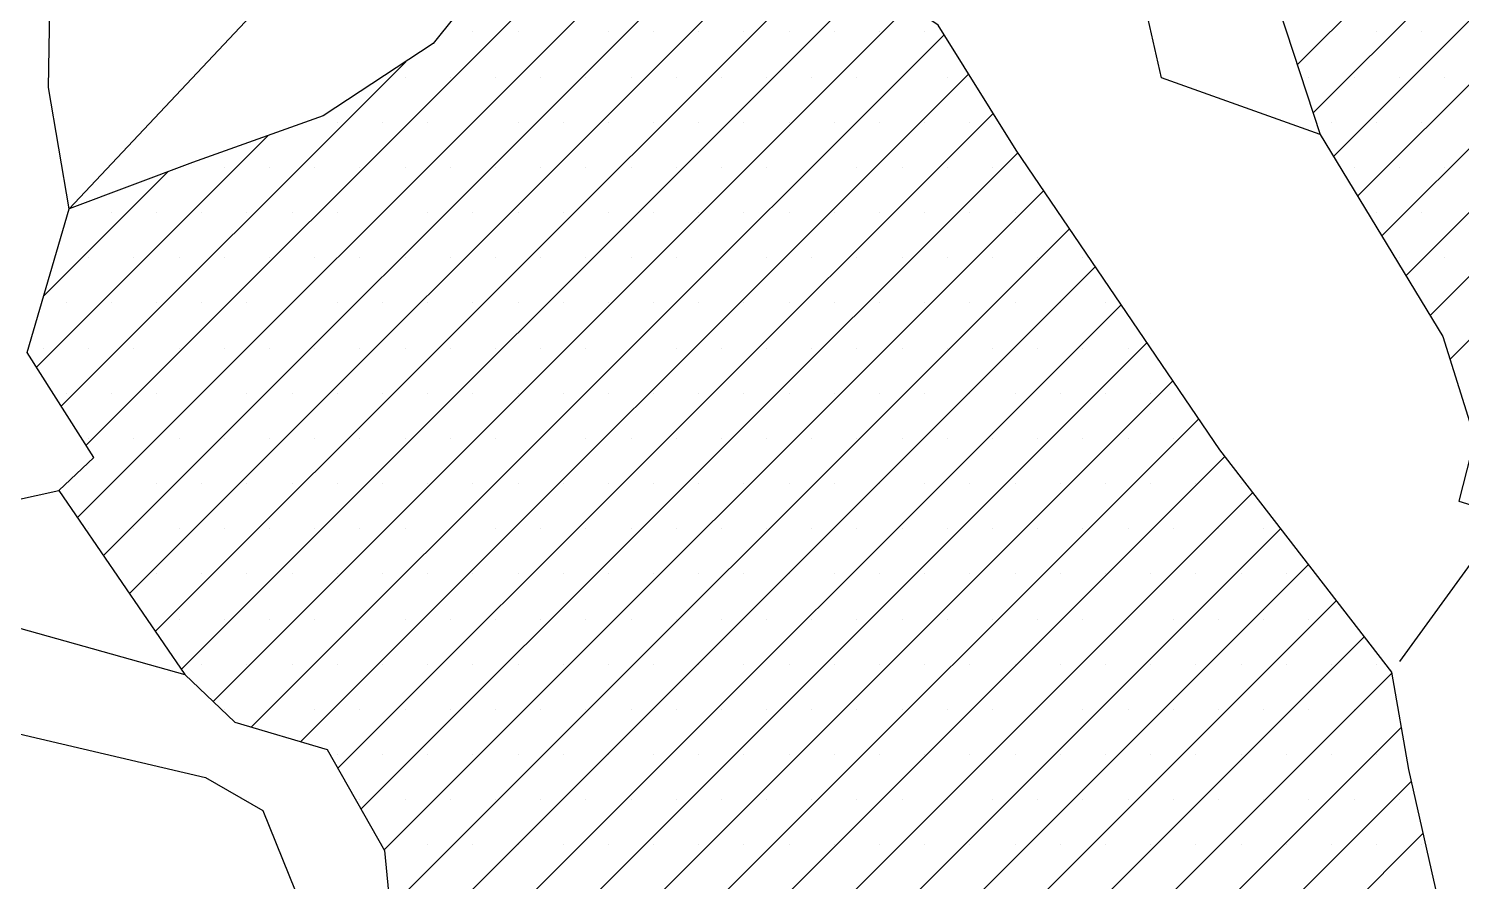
# Model space of a CAD drawing. Header units: metres. Extents: x -1319 to -950, y -1232 to -780.
# Drawn here: x -1147.91 to -1108.28, y -1094.76 to -1071.16 of the extents above; entities that cross this region are included whole.
import ezdxf

# ---------------------------------------------------------------- set-up
doc = ezdxf.new("R2010")
doc.units = ezdxf.units.M
doc.header["$LTSCALE"] = 25
doc.header["$MEASUREMENT"] = 0
doc.linetypes.add('STRICHPUNKTX2', pattern=[2, 1, -0.5, 0, -0.5])
doc.layers.get('0').update_dxf_attribs({"linetype": 'CONTINUOUS'})
for name, color, linetype in [('FEUER', 1, 'CONTINUOUS'), ('GRABUNGSGRENZE', 3, 'STRICHPUNKTX2'), ('STEINE', 4, 'CONTINUOUS'), ('STEINESCHRAFF', 4, 'CONTINUOUS')]:
    doc.layers.add(name, color=color, linetype=linetype)

# ---------------------------------------------------------------- blocks, each defined once
blk = doc.blocks.new('*X2')
at = {"color": 0}
for p, q in [((-1112.82, -1072.161), (-1095.228, -1054.57)), ((-1112.385, -1073.494), (-1094.228, -1055.337)), ((-1111.821, -1074.697), (-1093.228, -1056.105)), ((-1111.152, -1075.797), (-1092.228, -1056.873)), ((-1110.484, -1076.896), (-1091.252, -1057.664)), ((-1109.816, -1077.996), (-1090.361, -1058.541)), ((-1109.147, -1079.095), (-1089.469, -1059.417)), ((-1108.596, -1080.312), (-1088.577, -1060.293)), ((-1146.324, -1082.684), (-1129.832, -1066.193)), ((-1146.562, -1084.69), (-1128.803, -1066.931)), ((-1145.843, -1085.739), (-1127.753, -1067.649)), ((-1145.125, -1086.788), (-1126.703, -1068.367)), ((-1144.406, -1087.837), (-1125.653, -1069.084)), ((-1143.687, -1088.886), (-1124.603, -1069.802)), ((-1142.809, -1089.776), (-1123.553, -1070.52)), ((-1141.751, -1090.486), (-1122.591, -1071.326)), ((-1147.011, -1081.604), (-1137.48, -1072.072)), ((-1140.387, -1090.89), (-1121.913, -1072.416)), ((-1139.359, -1091.63), (-1121.235, -1073.505)), ((-1147.699, -1080.524), (-1141.288, -1074.113)), ((-1138.719, -1092.757), (-1120.554, -1074.592)), ((-1147.495, -1078.552), (-1144.055, -1075.112)), ((-1138.078, -1093.884), (-1119.839, -1075.644)), ((-1137.913, -1095.487), (-1119.123, -1076.697)), ((-1138.312, -1097.653), (-1118.408, -1077.749)), ((-1138.351, -1099.46), (-1117.692, -1078.801)), ((-1137.691, -1100.568), (-1116.977, -1079.854)), ((-1136.989, -1101.633), (-1116.261, -1080.906)), ((-1136.44, -1102.852), (-1115.546, -1081.958)), ((-1136.069, -1104.249), (-1114.82, -1083)), ((-1135.491, -1105.439), (-1114.048, -1083.996)), ((-1134.684, -1106.399), (-1113.277, -1084.993)), ((-1133.512, -1106.996), (-1112.506, -1085.989)), ((-1131.366, -1106.617), (-1111.734, -1086.986)), ((-1128.91, -1105.929), (-1110.963, -1087.982)), ((-1126.403, -1105.19), (-1110.199, -1088.986)), ((-1123.885, -1104.44), (-1109.938, -1090.492)), ((-1121.368, -1103.69), (-1109.662, -1091.984)), ((-1118.85, -1102.94), (-1109.336, -1093.426))]:
    blk.add_line(p, q, dxfattribs=at)
blk = doc.blocks.new('*X7')
at = {"color": 0}
for p, q in [((-1135.625, -1071.25), (-1135.625, -1071.25)), ((-1134.375, -1071.25), (-1134.375, -1071.25)), ((-1133.125, -1071.25), (-1133.125, -1071.25)), ((-1131.875, -1071.25), (-1131.875, -1071.25)), ((-1130.625, -1071.25), (-1130.625, -1071.25)), ((-1129.375, -1071.25), (-1129.375, -1071.25)), ((-1128.125, -1071.25), (-1128.125, -1071.25)), ((-1126.875, -1071.25), (-1126.875, -1071.25)), ((-1125.625, -1071.25), (-1125.625, -1071.25)), ((-1124.375, -1071.25), (-1124.375, -1071.25)), ((-1123.125, -1071.25), (-1123.125, -1071.25)), ((-1111.875, -1071.25), (-1111.875, -1071.25)), ((-1110.625, -1071.25), (-1110.625, -1071.25)), ((-1109.375, -1071.25), (-1109.375, -1071.25)), ((-1137.5, -1072.5), (-1137.5, -1072.5)), ((-1136.25, -1072.5), (-1136.25, -1072.5)), ((-1135, -1072.5), (-1135, -1072.5)), ((-1133.75, -1072.5), (-1133.75, -1072.5)), ((-1132.5, -1072.5), (-1132.5, -1072.5)), ((-1131.25, -1072.5), (-1131.25, -1072.5)), ((-1130, -1072.5), (-1130, -1072.5)), ((-1128.75, -1072.5), (-1128.75, -1072.5)), ((-1127.5, -1072.5), (-1127.5, -1072.5)), ((-1126.25, -1072.5), (-1126.25, -1072.5)), ((-1125, -1072.5), (-1125, -1072.5)), ((-1123.75, -1072.5), (-1123.75, -1072.5)), ((-1122.5, -1072.5), (-1122.5, -1072.5)), ((-1112.5, -1072.5), (-1112.5, -1072.5)), ((-1111.25, -1072.5), (-1111.25, -1072.5)), ((-1110, -1072.5), (-1110, -1072.5)), ((-1108.75, -1072.5), (-1108.75, -1072.5)), ((-1139.375, -1073.75), (-1139.375, -1073.75)), ((-1138.125, -1073.75), (-1138.125, -1073.75)), ((-1136.875, -1073.75), (-1136.875, -1073.75)), ((-1135.625, -1073.75), (-1135.625, -1073.75)), ((-1134.375, -1073.75), (-1134.375, -1073.75)), ((-1133.125, -1073.75), (-1133.125, -1073.75)), ((-1131.875, -1073.75), (-1131.875, -1073.75)), ((-1130.625, -1073.75), (-1130.625, -1073.75)), ((-1129.375, -1073.75), (-1129.375, -1073.75)), ((-1128.125, -1073.75), (-1128.125, -1073.75)), ((-1126.875, -1073.75), (-1126.875, -1073.75)), ((-1125.625, -1073.75), (-1125.625, -1073.75)), ((-1124.375, -1073.75), (-1124.375, -1073.75)), ((-1123.125, -1073.75), (-1123.125, -1073.75)), ((-1121.875, -1073.75), (-1121.875, -1073.75)), ((-1111.875, -1073.75), (-1111.875, -1073.75)), ((-1110.625, -1073.75), (-1110.625, -1073.75)), ((-1109.375, -1073.75), (-1109.375, -1073.75)), ((-1143.75, -1075), (-1143.75, -1075)), ((-1142.5, -1075), (-1142.5, -1075)), ((-1141.25, -1075), (-1141.25, -1075)), ((-1140, -1075), (-1140, -1075)), ((-1138.75, -1075), (-1138.75, -1075)), ((-1137.5, -1075), (-1137.5, -1075)), ((-1136.25, -1075), (-1136.25, -1075)), ((-1135, -1075), (-1135, -1075)), ((-1133.75, -1075), (-1133.75, -1075)), ((-1132.5, -1075), (-1132.5, -1075)), ((-1131.25, -1075), (-1131.25, -1075)), ((-1130, -1075), (-1130, -1075)), ((-1128.75, -1075), (-1128.75, -1075)), ((-1127.5, -1075), (-1127.5, -1075)), ((-1126.25, -1075), (-1126.25, -1075)), ((-1125, -1075), (-1125, -1075)), ((-1123.75, -1075), (-1123.75, -1075)), ((-1122.5, -1075), (-1122.5, -1075)), ((-1121.25, -1075), (-1121.25, -1075)), ((-1111.25, -1075), (-1111.25, -1075)), ((-1110, -1075), (-1110, -1075)), ((-1108.75, -1075), (-1108.75, -1075)), ((-1145.625, -1076.25), (-1145.625, -1076.25)), ((-1144.375, -1076.25), (-1144.375, -1076.25)), ((-1143.125, -1076.25), (-1143.125, -1076.25)), ((-1141.875, -1076.25), (-1141.875, -1076.25)), ((-1140.625, -1076.25), (-1140.625, -1076.25)), ((-1139.375, -1076.25), (-1139.375, -1076.25)), ((-1138.125, -1076.25), (-1138.125, -1076.25)), ((-1136.875, -1076.25), (-1136.875, -1076.25)), ((-1135.625, -1076.25), (-1135.625, -1076.25)), ((-1134.375, -1076.25), (-1134.375, -1076.25)), ((-1133.125, -1076.25), (-1133.125, -1076.25)), ((-1131.875, -1076.25), (-1131.875, -1076.25)), ((-1130.625, -1076.25), (-1130.625, -1076.25)), ((-1129.375, -1076.25), (-1129.375, -1076.25)), ((-1128.125, -1076.25), (-1128.125, -1076.25)), ((-1126.875, -1076.25), (-1126.875, -1076.25)), ((-1125.625, -1076.25), (-1125.625, -1076.25)), ((-1124.375, -1076.25), (-1124.375, -1076.25)), ((-1123.125, -1076.25), (-1123.125, -1076.25)), ((-1121.875, -1076.25), (-1121.875, -1076.25)), ((-1120.625, -1076.25), (-1120.625, -1076.25)), ((-1110.625, -1076.25), (-1110.625, -1076.25)), ((-1109.375, -1076.25), (-1109.375, -1076.25)), ((-1146.25, -1077.5), (-1146.25, -1077.5)), ((-1145, -1077.5), (-1145, -1077.5)), ((-1143.75, -1077.5), (-1143.75, -1077.5)), ((-1142.5, -1077.5), (-1142.5, -1077.5)), ((-1141.25, -1077.5), (-1141.25, -1077.5)), ((-1140, -1077.5), (-1140, -1077.5)), ((-1138.75, -1077.5), (-1138.75, -1077.5)), ((-1137.5, -1077.5), (-1137.5, -1077.5)), ((-1136.25, -1077.5), (-1136.25, -1077.5)), ((-1135, -1077.5), (-1135, -1077.5)), ((-1133.75, -1077.5), (-1133.75, -1077.5)), ((-1132.5, -1077.5), (-1132.5, -1077.5)), ((-1131.25, -1077.5), (-1131.25, -1077.5)), ((-1130, -1077.5), (-1130, -1077.5)), ((-1128.75, -1077.5), (-1128.75, -1077.5)), ((-1127.5, -1077.5), (-1127.5, -1077.5)), ((-1126.25, -1077.5), (-1126.25, -1077.5)), ((-1125, -1077.5), (-1125, -1077.5)), ((-1123.75, -1077.5), (-1123.75, -1077.5)), ((-1122.5, -1077.5), (-1122.5, -1077.5)), ((-1121.25, -1077.5), (-1121.25, -1077.5)), ((-1120, -1077.5), (-1120, -1077.5)), ((-1118.75, -1077.5), (-1118.75, -1077.5)), ((-1110, -1077.5), (-1110, -1077.5)), ((-1108.75, -1077.5), (-1108.75, -1077.5)), ((-1146.875, -1078.75), (-1146.875, -1078.75)), ((-1145.625, -1078.75), (-1145.625, -1078.75)), ((-1144.375, -1078.75), (-1144.375, -1078.75)), ((-1143.125, -1078.75), (-1143.125, -1078.75)), ((-1141.875, -1078.75), (-1141.875, -1078.75)), ((-1140.625, -1078.75), (-1140.625, -1078.75)), ((-1139.375, -1078.75), (-1139.375, -1078.75)), ((-1138.125, -1078.75), (-1138.125, -1078.75)), ((-1136.875, -1078.75), (-1136.875, -1078.75)), ((-1135.625, -1078.75), (-1135.625, -1078.75)), ((-1134.375, -1078.75), (-1134.375, -1078.75)), ((-1133.125, -1078.75), (-1133.125, -1078.75)), ((-1131.875, -1078.75), (-1131.875, -1078.75)), ((-1130.625, -1078.75), (-1130.625, -1078.75)), ((-1129.375, -1078.75), (-1129.375, -1078.75)), ((-1128.125, -1078.75), (-1128.125, -1078.75)), ((-1126.875, -1078.75), (-1126.875, -1078.75)), ((-1125.625, -1078.75), (-1125.625, -1078.75)), ((-1124.375, -1078.75), (-1124.375, -1078.75)), ((-1123.125, -1078.75), (-1123.125, -1078.75)), ((-1121.875, -1078.75), (-1121.875, -1078.75)), ((-1120.625, -1078.75), (-1120.625, -1078.75)), ((-1119.375, -1078.75), (-1119.375, -1078.75)), ((-1118.125, -1078.75), (-1118.125, -1078.75)), ((-1147.5, -1080), (-1147.5, -1080)), ((-1146.25, -1080), (-1146.25, -1080)), ((-1145, -1080), (-1145, -1080)), ((-1143.75, -1080), (-1143.75, -1080)), ((-1142.5, -1080), (-1142.5, -1080)), ((-1141.25, -1080), (-1141.25, -1080)), ((-1140, -1080), (-1140, -1080)), ((-1138.75, -1080), (-1138.75, -1080)), ((-1137.5, -1080), (-1137.5, -1080)), ((-1136.25, -1080), (-1136.25, -1080)), ((-1135, -1080), (-1135, -1080)), ((-1133.75, -1080), (-1133.75, -1080)), ((-1132.5, -1080), (-1132.5, -1080)), ((-1131.25, -1080), (-1131.25, -1080)), ((-1130, -1080), (-1130, -1080)), ((-1128.75, -1080), (-1128.75, -1080)), ((-1127.5, -1080), (-1127.5, -1080)), ((-1126.25, -1080), (-1126.25, -1080)), ((-1125, -1080), (-1125, -1080)), ((-1123.75, -1080), (-1123.75, -1080)), ((-1122.5, -1080), (-1122.5, -1080)), ((-1121.25, -1080), (-1121.25, -1080)), ((-1120, -1080), (-1120, -1080)), ((-1118.75, -1080), (-1118.75, -1080)), ((-1117.5, -1080), (-1117.5, -1080)), ((-1146.875, -1081.25), (-1146.875, -1081.25)), ((-1145.625, -1081.25), (-1145.625, -1081.25)), ((-1144.375, -1081.25), (-1144.375, -1081.25)), ((-1143.125, -1081.25), (-1143.125, -1081.25)), ((-1141.875, -1081.25), (-1141.875, -1081.25)), ((-1140.625, -1081.25), (-1140.625, -1081.25)), ((-1139.375, -1081.25), (-1139.375, -1081.25)), ((-1138.125, -1081.25), (-1138.125, -1081.25)), ((-1136.875, -1081.25), (-1136.875, -1081.25)), ((-1135.625, -1081.25), (-1135.625, -1081.25)), ((-1134.375, -1081.25), (-1134.375, -1081.25)), ((-1133.125, -1081.25), (-1133.125, -1081.25)), ((-1131.875, -1081.25), (-1131.875, -1081.25)), ((-1130.625, -1081.25), (-1130.625, -1081.25)), ((-1129.375, -1081.25), (-1129.375, -1081.25)), ((-1128.125, -1081.25), (-1128.125, -1081.25)), ((-1126.875, -1081.25), (-1126.875, -1081.25)), ((-1125.625, -1081.25), (-1125.625, -1081.25)), ((-1124.375, -1081.25), (-1124.375, -1081.25)), ((-1123.125, -1081.25), (-1123.125, -1081.25)), ((-1121.875, -1081.25), (-1121.875, -1081.25)), ((-1120.625, -1081.25), (-1120.625, -1081.25)), ((-1119.375, -1081.25), (-1119.375, -1081.25)), ((-1118.125, -1081.25), (-1118.125, -1081.25)), ((-1116.875, -1081.25), (-1116.875, -1081.25)), ((-1146.25, -1082.5), (-1146.25, -1082.5)), ((-1145, -1082.5), (-1145, -1082.5)), ((-1143.75, -1082.5), (-1143.75, -1082.5)), ((-1142.5, -1082.5), (-1142.5, -1082.5)), ((-1141.25, -1082.5), (-1141.25, -1082.5)), ((-1140, -1082.5), (-1140, -1082.5)), ((-1138.75, -1082.5), (-1138.75, -1082.5)), ((-1137.5, -1082.5), (-1137.5, -1082.5)), ((-1136.25, -1082.5), (-1136.25, -1082.5)), ((-1135, -1082.5), (-1135, -1082.5)), ((-1133.75, -1082.5), (-1133.75, -1082.5)), ((-1132.5, -1082.5), (-1132.5, -1082.5)), ((-1131.25, -1082.5), (-1131.25, -1082.5)), ((-1130, -1082.5), (-1130, -1082.5)), ((-1128.75, -1082.5), (-1128.75, -1082.5)), ((-1127.5, -1082.5), (-1127.5, -1082.5)), ((-1126.25, -1082.5), (-1126.25, -1082.5)), ((-1125, -1082.5), (-1125, -1082.5)), ((-1123.75, -1082.5), (-1123.75, -1082.5)), ((-1122.5, -1082.5), (-1122.5, -1082.5)), ((-1121.25, -1082.5), (-1121.25, -1082.5)), ((-1120, -1082.5), (-1120, -1082.5)), ((-1118.75, -1082.5), (-1118.75, -1082.5)), ((-1117.5, -1082.5), (-1117.5, -1082.5)), ((-1116.25, -1082.5), (-1116.25, -1082.5)), ((-1145.625, -1083.75), (-1145.625, -1083.75)), ((-1144.375, -1083.75), (-1144.375, -1083.75)), ((-1143.125, -1083.75), (-1143.125, -1083.75)), ((-1141.875, -1083.75), (-1141.875, -1083.75)), ((-1140.625, -1083.75), (-1140.625, -1083.75)), ((-1139.375, -1083.75), (-1139.375, -1083.75)), ((-1138.125, -1083.75), (-1138.125, -1083.75)), ((-1136.875, -1083.75), (-1136.875, -1083.75)), ((-1135.625, -1083.75), (-1135.625, -1083.75)), ((-1134.375, -1083.75), (-1134.375, -1083.75)), ((-1133.125, -1083.75), (-1133.125, -1083.75)), ((-1131.875, -1083.75), (-1131.875, -1083.75)), ((-1130.625, -1083.75), (-1130.625, -1083.75)), ((-1129.375, -1083.75), (-1129.375, -1083.75)), ((-1128.125, -1083.75), (-1128.125, -1083.75)), ((-1126.875, -1083.75), (-1126.875, -1083.75)), ((-1125.625, -1083.75), (-1125.625, -1083.75)), ((-1124.375, -1083.75), (-1124.375, -1083.75)), ((-1123.125, -1083.75), (-1123.125, -1083.75)), ((-1121.875, -1083.75), (-1121.875, -1083.75)), ((-1120.625, -1083.75), (-1120.625, -1083.75)), ((-1119.375, -1083.75), (-1119.375, -1083.75)), ((-1118.125, -1083.75), (-1118.125, -1083.75)), ((-1116.875, -1083.75), (-1116.875, -1083.75)), ((-1115.625, -1083.75), (-1115.625, -1083.75)), ((-1114.375, -1083.75), (-1114.375, -1083.75)), ((-1146.25, -1085), (-1146.25, -1085)), ((-1145, -1085), (-1145, -1085)), ((-1143.75, -1085), (-1143.75, -1085)), ((-1142.5, -1085), (-1142.5, -1085)), ((-1141.25, -1085), (-1141.25, -1085)), ((-1140, -1085), (-1140, -1085)), ((-1138.75, -1085), (-1138.75, -1085)), ((-1137.5, -1085), (-1137.5, -1085)), ((-1136.25, -1085), (-1136.25, -1085)), ((-1135, -1085), (-1135, -1085)), ((-1133.75, -1085), (-1133.75, -1085)), ((-1132.5, -1085), (-1132.5, -1085)), ((-1131.25, -1085), (-1131.25, -1085)), ((-1130, -1085), (-1130, -1085)), ((-1128.75, -1085), (-1128.75, -1085)), ((-1127.5, -1085), (-1127.5, -1085)), ((-1126.25, -1085), (-1126.25, -1085)), ((-1125, -1085), (-1125, -1085)), ((-1123.75, -1085), (-1123.75, -1085)), ((-1122.5, -1085), (-1122.5, -1085)), ((-1121.25, -1085), (-1121.25, -1085)), ((-1120, -1085), (-1120, -1085)), ((-1118.75, -1085), (-1118.75, -1085)), ((-1117.5, -1085), (-1117.5, -1085)), ((-1116.25, -1085), (-1116.25, -1085)), ((-1115, -1085), (-1115, -1085)), ((-1113.75, -1085), (-1113.75, -1085)), ((-1144.375, -1086.25), (-1144.375, -1086.25)), ((-1143.125, -1086.25), (-1143.125, -1086.25)), ((-1141.875, -1086.25), (-1141.875, -1086.25)), ((-1140.625, -1086.25), (-1140.625, -1086.25)), ((-1139.375, -1086.25), (-1139.375, -1086.25)), ((-1138.125, -1086.25), (-1138.125, -1086.25)), ((-1136.875, -1086.25), (-1136.875, -1086.25)), ((-1135.625, -1086.25), (-1135.625, -1086.25)), ((-1134.375, -1086.25), (-1134.375, -1086.25)), ((-1133.125, -1086.25), (-1133.125, -1086.25)), ((-1131.875, -1086.25), (-1131.875, -1086.25)), ((-1130.625, -1086.25), (-1130.625, -1086.25)), ((-1129.375, -1086.25), (-1129.375, -1086.25)), ((-1128.125, -1086.25), (-1128.125, -1086.25)), ((-1126.875, -1086.25), (-1126.875, -1086.25)), ((-1125.625, -1086.25), (-1125.625, -1086.25)), ((-1124.375, -1086.25), (-1124.375, -1086.25)), ((-1123.125, -1086.25), (-1123.125, -1086.25)), ((-1121.875, -1086.25), (-1121.875, -1086.25)), ((-1120.625, -1086.25), (-1120.625, -1086.25)), ((-1119.375, -1086.25), (-1119.375, -1086.25)), ((-1118.125, -1086.25), (-1118.125, -1086.25)), ((-1116.875, -1086.25), (-1116.875, -1086.25)), ((-1115.625, -1086.25), (-1115.625, -1086.25)), ((-1114.375, -1086.25), (-1114.375, -1086.25)), ((-1113.125, -1086.25), (-1113.125, -1086.25)), ((-1143.75, -1087.5), (-1143.75, -1087.5)), ((-1142.5, -1087.5), (-1142.5, -1087.5)), ((-1141.25, -1087.5), (-1141.25, -1087.5)), ((-1140, -1087.5), (-1140, -1087.5)), ((-1138.75, -1087.5), (-1138.75, -1087.5)), ((-1137.5, -1087.5), (-1137.5, -1087.5)), ((-1136.25, -1087.5), (-1136.25, -1087.5)), ((-1135, -1087.5), (-1135, -1087.5)), ((-1133.75, -1087.5), (-1133.75, -1087.5)), ((-1132.5, -1087.5), (-1132.5, -1087.5)), ((-1131.25, -1087.5), (-1131.25, -1087.5)), ((-1130, -1087.5), (-1130, -1087.5)), ((-1128.75, -1087.5), (-1128.75, -1087.5)), ((-1127.5, -1087.5), (-1127.5, -1087.5)), ((-1126.25, -1087.5), (-1126.25, -1087.5)), ((-1125, -1087.5), (-1125, -1087.5)), ((-1123.75, -1087.5), (-1123.75, -1087.5)), ((-1122.5, -1087.5), (-1122.5, -1087.5)), ((-1121.25, -1087.5), (-1121.25, -1087.5)), ((-1120, -1087.5), (-1120, -1087.5)), ((-1118.75, -1087.5), (-1118.75, -1087.5)), ((-1117.5, -1087.5), (-1117.5, -1087.5)), ((-1116.25, -1087.5), (-1116.25, -1087.5)), ((-1115, -1087.5), (-1115, -1087.5)), ((-1113.75, -1087.5), (-1113.75, -1087.5)), ((-1112.5, -1087.5), (-1112.5, -1087.5)), ((-1143.125, -1088.75), (-1143.125, -1088.75)), ((-1141.875, -1088.75), (-1141.875, -1088.75)), ((-1140.625, -1088.75), (-1140.625, -1088.75)), ((-1139.375, -1088.75), (-1139.375, -1088.75)), ((-1138.125, -1088.75), (-1138.125, -1088.75)), ((-1136.875, -1088.75), (-1136.875, -1088.75)), ((-1135.625, -1088.75), (-1135.625, -1088.75)), ((-1134.375, -1088.75), (-1134.375, -1088.75)), ((-1133.125, -1088.75), (-1133.125, -1088.75)), ((-1131.875, -1088.75), (-1131.875, -1088.75)), ((-1130.625, -1088.75), (-1130.625, -1088.75)), ((-1129.375, -1088.75), (-1129.375, -1088.75)), ((-1128.125, -1088.75), (-1128.125, -1088.75)), ((-1126.875, -1088.75), (-1126.875, -1088.75)), ((-1125.625, -1088.75), (-1125.625, -1088.75)), ((-1124.375, -1088.75), (-1124.375, -1088.75)), ((-1123.125, -1088.75), (-1123.125, -1088.75)), ((-1121.875, -1088.75), (-1121.875, -1088.75)), ((-1120.625, -1088.75), (-1120.625, -1088.75)), ((-1119.375, -1088.75), (-1119.375, -1088.75)), ((-1118.125, -1088.75), (-1118.125, -1088.75)), ((-1116.875, -1088.75), (-1116.875, -1088.75)), ((-1115.625, -1088.75), (-1115.625, -1088.75)), ((-1114.375, -1088.75), (-1114.375, -1088.75)), ((-1113.125, -1088.75), (-1113.125, -1088.75)), ((-1111.875, -1088.75), (-1111.875, -1088.75)), ((-1110.625, -1088.75), (-1110.625, -1088.75)), ((-1142.5, -1090), (-1142.5, -1090)), ((-1141.25, -1090), (-1141.25, -1090)), ((-1140, -1090), (-1140, -1090)), ((-1138.75, -1090), (-1138.75, -1090)), ((-1137.5, -1090), (-1137.5, -1090)), ((-1136.25, -1090), (-1136.25, -1090)), ((-1135, -1090), (-1135, -1090)), ((-1133.75, -1090), (-1133.75, -1090)), ((-1132.5, -1090), (-1132.5, -1090)), ((-1131.25, -1090), (-1131.25, -1090)), ((-1130, -1090), (-1130, -1090)), ((-1128.75, -1090), (-1128.75, -1090)), ((-1127.5, -1090), (-1127.5, -1090)), ((-1126.25, -1090), (-1126.25, -1090)), ((-1125, -1090), (-1125, -1090)), ((-1123.75, -1090), (-1123.75, -1090)), ((-1122.5, -1090), (-1122.5, -1090)), ((-1121.25, -1090), (-1121.25, -1090)), ((-1120, -1090), (-1120, -1090)), ((-1118.75, -1090), (-1118.75, -1090)), ((-1117.5, -1090), (-1117.5, -1090)), ((-1116.25, -1090), (-1116.25, -1090)), ((-1115, -1090), (-1115, -1090)), ((-1113.75, -1090), (-1113.75, -1090)), ((-1112.5, -1090), (-1112.5, -1090)), ((-1111.25, -1090), (-1111.25, -1090)), ((-1139.375, -1091.25), (-1139.375, -1091.25)), ((-1138.125, -1091.25), (-1138.125, -1091.25)), ((-1136.875, -1091.25), (-1136.875, -1091.25)), ((-1135.625, -1091.25), (-1135.625, -1091.25)), ((-1134.375, -1091.25), (-1134.375, -1091.25)), ((-1133.125, -1091.25), (-1133.125, -1091.25)), ((-1131.875, -1091.25), (-1131.875, -1091.25)), ((-1130.625, -1091.25), (-1130.625, -1091.25)), ((-1129.375, -1091.25), (-1129.375, -1091.25)), ((-1128.125, -1091.25), (-1128.125, -1091.25)), ((-1126.875, -1091.25), (-1126.875, -1091.25)), ((-1125.625, -1091.25), (-1125.625, -1091.25)), ((-1124.375, -1091.25), (-1124.375, -1091.25)), ((-1123.125, -1091.25), (-1123.125, -1091.25)), ((-1121.875, -1091.25), (-1121.875, -1091.25)), ((-1120.625, -1091.25), (-1120.625, -1091.25)), ((-1119.375, -1091.25), (-1119.375, -1091.25)), ((-1118.125, -1091.25), (-1118.125, -1091.25)), ((-1116.875, -1091.25), (-1116.875, -1091.25)), ((-1115.625, -1091.25), (-1115.625, -1091.25)), ((-1114.375, -1091.25), (-1114.375, -1091.25)), ((-1113.125, -1091.25), (-1113.125, -1091.25)), ((-1111.875, -1091.25), (-1111.875, -1091.25)), ((-1110.625, -1091.25), (-1110.625, -1091.25)), ((-1138.75, -1092.5), (-1138.75, -1092.5)), ((-1137.5, -1092.5), (-1137.5, -1092.5)), ((-1136.25, -1092.5), (-1136.25, -1092.5)), ((-1135, -1092.5), (-1135, -1092.5)), ((-1133.75, -1092.5), (-1133.75, -1092.5)), ((-1132.5, -1092.5), (-1132.5, -1092.5)), ((-1131.25, -1092.5), (-1131.25, -1092.5)), ((-1130, -1092.5), (-1130, -1092.5)), ((-1128.75, -1092.5), (-1128.75, -1092.5)), ((-1127.5, -1092.5), (-1127.5, -1092.5)), ((-1126.25, -1092.5), (-1126.25, -1092.5)), ((-1125, -1092.5), (-1125, -1092.5)), ((-1123.75, -1092.5), (-1123.75, -1092.5)), ((-1122.5, -1092.5), (-1122.5, -1092.5)), ((-1121.25, -1092.5), (-1121.25, -1092.5)), ((-1120, -1092.5), (-1120, -1092.5)), ((-1118.75, -1092.5), (-1118.75, -1092.5)), ((-1117.5, -1092.5), (-1117.5, -1092.5)), ((-1116.25, -1092.5), (-1116.25, -1092.5)), ((-1115, -1092.5), (-1115, -1092.5)), ((-1113.75, -1092.5), (-1113.75, -1092.5)), ((-1112.5, -1092.5), (-1112.5, -1092.5)), ((-1111.25, -1092.5), (-1111.25, -1092.5)), ((-1110, -1092.5), (-1110, -1092.5)), ((-1138.125, -1093.75), (-1138.125, -1093.75)), ((-1136.875, -1093.75), (-1136.875, -1093.75)), ((-1135.625, -1093.75), (-1135.625, -1093.75)), ((-1134.375, -1093.75), (-1134.375, -1093.75)), ((-1133.125, -1093.75), (-1133.125, -1093.75)), ((-1131.875, -1093.75), (-1131.875, -1093.75)), ((-1130.625, -1093.75), (-1130.625, -1093.75)), ((-1129.375, -1093.75), (-1129.375, -1093.75)), ((-1128.125, -1093.75), (-1128.125, -1093.75)), ((-1126.875, -1093.75), (-1126.875, -1093.75)), ((-1125.625, -1093.75), (-1125.625, -1093.75)), ((-1124.375, -1093.75), (-1124.375, -1093.75)), ((-1123.125, -1093.75), (-1123.125, -1093.75)), ((-1121.875, -1093.75), (-1121.875, -1093.75)), ((-1120.625, -1093.75), (-1120.625, -1093.75)), ((-1119.375, -1093.75), (-1119.375, -1093.75)), ((-1118.125, -1093.75), (-1118.125, -1093.75)), ((-1116.875, -1093.75), (-1116.875, -1093.75)), ((-1115.625, -1093.75), (-1115.625, -1093.75)), ((-1114.375, -1093.75), (-1114.375, -1093.75)), ((-1113.125, -1093.75), (-1113.125, -1093.75)), ((-1111.875, -1093.75), (-1111.875, -1093.75)), ((-1110.625, -1093.75), (-1110.625, -1093.75)), ((-1109.375, -1093.75), (-1109.375, -1093.75))]:
    blk.add_line(p, q, dxfattribs=at)

msp = doc.modelspace()

# ---------------------------------------------------------------- linework, layer by layer
at = {"layer": 'GRABUNGSGRENZE', "flags": 128}
msp.add_lwpolyline([(-988.87, -900.35), (-1020.705, -960.543), (-1036.71, -984.215), (-1041.322, -991.571), (-1083.034, -1063.128), (-1107.43, -1085.137), (-1110.202, -1088.964), (-1108.533, -1099.866), (-1140.379, -1155.836)], dxfattribs=at)
at = {"layer": 'STEINE'}
for points in [[(-1146.794, -1076.145), (-1140.599, -1069.548), (-1138.279, -1062.506), (-1137.117, -1059.443), (-1135.846, -1058.572), (-1137.837, -1057.56), (-1141.507, -1057.726), (-1144.566, -1057.532), (-1145.485, -1056.975), (-1149.001, -1057.293), (-1152.061, -1056.845), (-1154.673, -1053.235)], [(-1118.725, -1056.729), (-1118.032, -1060.947), (-1116.301, -1065.029), (-1114.252, -1067.774), (-1112.191, -1074.087), (-1108.796, -1079.674), (-1107.909, -1082.506), (-1108.351, -1084.233), (-1104.64, -1085.367)], [(-1156.911, -1069.146), (-1155.573, -1072.913), (-1155.154, -1076.021), (-1153.96, -1082.236), (-1150.384, -1084.67), (-1147.073, -1083.945), (-1146.108, -1083.024), (-1147.953, -1080.125), (-1146.794, -1076.145), (-1147.367, -1072.783), (-1147.282, -1067.889), (-1147.1, -1061.619), (-1147.77, -1059.379), (-1149.504, -1059.232), (-1150.871, -1061.734), (-1152.351, -1061.23), (-1156.225, -1061.345), (-1158.212, -1061.658), (-1161.766, -1065.544)], [(-1108.802, -1095.79), (-1109.734, -1091.664), (-1110.202, -1088.964), (-1114.964, -1082.813), (-1120.6, -1074.524), (-1122.753, -1071.066), (-1128.987, -1066.806), (-1131.644, -1064.878), (-1133.481, -1064.324), (-1134.434, -1068.711), (-1136.718, -1071.573), (-1139.769, -1073.572), (-1143.384, -1074.859), (-1146.794, -1076.145)], [(-1112.191, -1074.087), (-1116.58, -1072.522), (-1116.995, -1070.689), (-1114.252, -1067.774)], [(-1153.96, -1082.236), (-1152.212, -1086.613), (-1143.589, -1089.03)], [(-1147.073, -1083.945), (-1143.589, -1089.03), (-1142.208, -1090.35), (-1139.657, -1091.106), (-1138.067, -1093.904), (-1137.908, -1095.534)], [(-1157.885, -1096.929), (-1148.171, -1090.677), (-1143.018, -1091.882), (-1141.435, -1092.794), (-1139.995, -1096.357), (-1140.502, -1097.327), (-1140.336, -1101.099), (-1138.592, -1104.151), (-1138.741, -1105.375), (-1140.929, -1106.453), (-1143.522, -1108.348), (-1145.295, -1111.463)]]:
    msp.add_lwpolyline(points, dxfattribs=at)

# ---------------------------------------------------------------- block references
at = {"layer": 'FEUER'}
msp.add_blockref('*X2', (0, 0), dxfattribs=at)
at = {"layer": 'STEINESCHRAFF'}
msp.add_blockref('*X7', (0, 0), dxfattribs=at)

doc.saveas('drawing.dxf')
